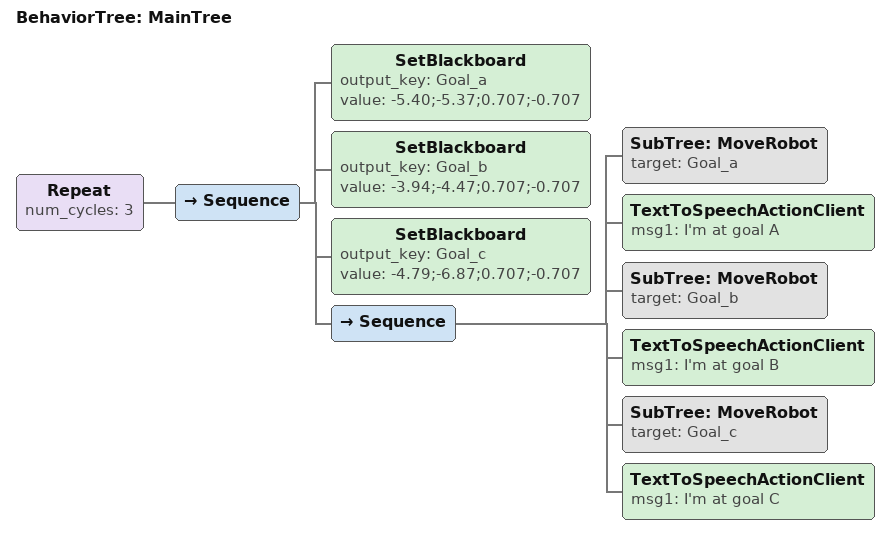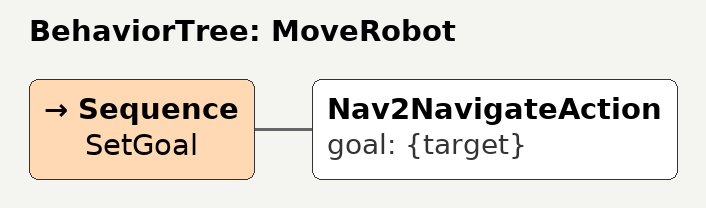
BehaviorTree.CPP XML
<root BTCPP_format="4" main_tree_to_execute = "MainTree">
    <BehaviorTree ID="MainTree">
        <Repeat num_cycles="3">
            <Sequence>
                <SetBlackboard output_key="Goal_a" value="-5.40;-5.37;0.707;-0.707" />
                <SetBlackboard output_key="Goal_b" value="-3.94;-4.47;0.707;-0.707" />
                <SetBlackboard output_key="Goal_c" value="-4.79;-6.87;0.707;-0.707" />
                <Sequence>
                    <SubTree ID="MoveRobot" target="Goal_a" />
                    <TextToSpeechActionClient msg1="I'm at goal A" />
                    <SubTree ID="MoveRobot" target="Goal_b" />
                    <TextToSpeechActionClient msg1="I'm at goal B" />
                    <SubTree ID="MoveRobot" target="Goal_c" />
                    <TextToSpeechActionClient msg1="I'm at goal C" />
                </Sequence>
            </Sequence>
        </Repeat>
    </BehaviorTree>

    <BehaviorTree ID="MoveRobot">
        <Sequence name="SetGoal">
            <Nav2NavigateAction goal="{target}" />
        </Sequence>
    </BehaviorTree>
</root>
